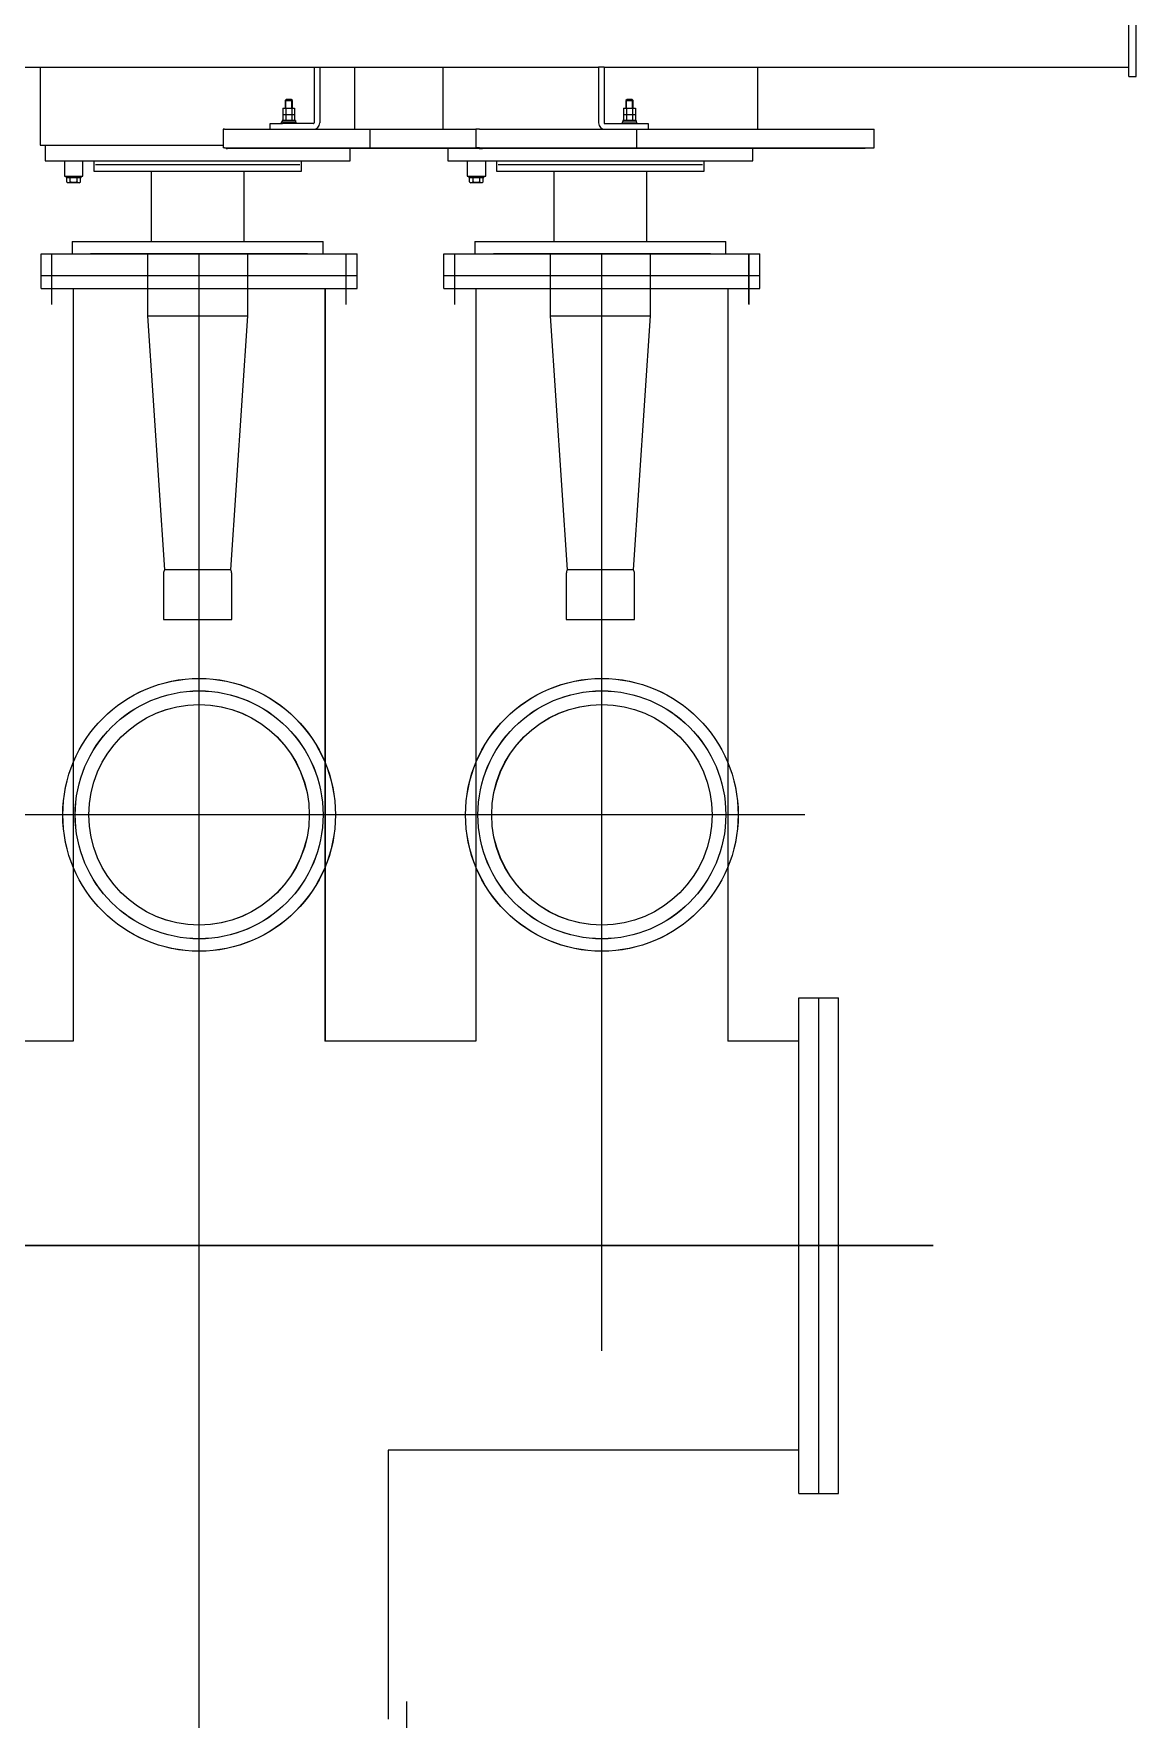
# Model space of a CAD drawing. Header units: millimetres. Extents: x 89978 to 501025, y -351975 to 835730.
# Drawn here: x 139889 to 141668, y -216420 to -213701 of the extents above; entities that cross this region are included whole.
import ezdxf

# ---------------------------------------------------------------- set-up
doc = ezdxf.new("R2010")
doc.units = ezdxf.units.MM
doc.header["$LTSCALE"] = 150
doc.layers.add('------00 Switch Gear_154kV', color=4, linetype='Continuous')
doc.layers.add('------00 Switch Gear_GIS', color=3, linetype='Continuous')

# ---------------------------------------------------------------- blocks, each defined once
blk = doc.blocks.new('X-1F-PLAN$0$top tr')
at = {"layer": '------00 Switch Gear_154kV', "linetype": 'Continuous'}
for p, q in [((321131, 116987.9), (321021, 116987.9)), ((321021, 116987.9), (321021, 116913.4)), ((321131, 116913.4), (321131, 116987.9)), ((321781, 116987.9), (321671, 116987.9)), ((321671, 116987.9), (321671, 116913.4)), ((321781, 116913.4), (321781, 116987.9)), ((321022.6, 116907.9), (320995, 116497.9)), ((321022.6, 116907.9), (321129.5, 116907.9)), ((321157, 116497.9), (321129.5, 116907.9)), ((321672.6, 116907.9), (321645, 116497.9)), ((321672.6, 116907.9), (321779.5, 116907.9)), ((321807, 116497.9), (321779.5, 116907.9)), ((321157, 116497.9), (320995, 116497.9)), ((320995, 116497.9), (320995, 116397.9)), ((321157, 116397.9), (321157, 116497.9)), ((321807, 116497.9), (321645, 116497.9)), ((321645, 116497.9), (321645, 116397.9)), ((321807, 116397.9), (321807, 116497.9)), ((321278.5, 116397.9), (320873.5, 116397.9)), ((320873.5, 116397.9), (320873.5, 116377.9)), ((321278.5, 116377.9), (320873.5, 116377.9)), ((321001, 116377.9), (321001, 116264.9)), ((321151, 116264.9), (321151, 116377.9)), ((321278.5, 116377.9), (321278.5, 116397.9)), ((321928.5, 116397.9), (321523.5, 116397.9)), ((321523.5, 116397.9), (321523.5, 116377.9)), ((321928.5, 116377.9), (321523.5, 116377.9)), ((321651, 116377.9), (321651, 116264.9)), ((321801, 116264.9), (321801, 116377.9)), ((321928.5, 116377.9), (321928.5, 116397.9)), ((321291, 116272.9), (321261, 116272.9)), ((321261, 116272.9), (321261, 116247.9)), ((321264, 116275.2), (321288, 116275.2)), ((321264, 116275.2), (321264, 116272.9)), ((321267, 116283.2), (321265.1, 116282.1)), ((321265.1, 116282.1), (321265.1, 116275.2)), ((321267, 116283.2), (321285, 116283.2)), ((321270.6, 116282.1), (321270.6, 116275.2)), ((321281.5, 116282.1), (321281.5, 116275.2)), ((321287, 116282.1), (321285, 116283.2)), ((321287, 116282.1), (321287, 116275.2)), ((321288, 116272.9), (321288, 116275.2)), ((321291, 116247.9), (321291, 116272.9)), ((321941, 116272.9), (321911, 116272.9)), ((321911, 116272.9), (321911, 116247.9)), ((321914, 116275.2), (321938, 116275.2)), ((321914, 116275.2), (321914, 116272.9)), ((321917, 116283.2), (321915.1, 116282.1)), ((321915.1, 116282.1), (321915.1, 116275.2)), ((321917, 116283.2), (321935, 116283.2)), ((321920.6, 116282.1), (321920.6, 116275.2)), ((321931.5, 116282.1), (321931.5, 116275.2)), ((321937, 116282.1), (321935, 116283.2)), ((321937, 116282.1), (321937, 116275.2)), ((321938, 116272.9), (321938, 116275.2)), ((321941, 116247.9), (321941, 116272.9)), ((321322, 116247.9), (320830, 116247.9)), ((320830, 116247.9), (320830, 116227.9)), ((321243.5, 116264.9), (320908.5, 116264.9)), ((320908.5, 116264.9), (320908.5, 116247.9)), ((321241, 116253.9), (320911, 116253.9)), ((321243.5, 116247.9), (321243.5, 116264.9)), ((321322, 116227.9), (321322, 116247.9)), ((321972, 116247.9), (321480, 116247.9)), ((321480, 116247.9), (321480, 116227.9)), ((321893.5, 116264.9), (321558.5, 116264.9)), ((321558.5, 116264.9), (321558.5, 116247.9)), ((321891, 116253.9), (321561, 116253.9)), ((321893.5, 116247.9), (321893.5, 116264.9)), ((321972, 116222.9), (321972, 116247.9)), ((320642.2, 116226.9), (320634.2, 116226.9)), ((320634.2, 116226.9), (320634.2, 116196.9)), ((321009.5, 116226.9), (320642.2, 116226.9)), ((320648.6, 116227.9), (320654.6, 116227.9)), ((320648.6, 116227.9), (320648.6, 116226.9)), ((320654.6, 116227.9), (320979.4, 116227.9)), ((320979.4, 116227.9), (320985.4, 116227.9)), ((320985.4, 116227.9), (321108, 116227.9)), ((320985.4, 116226.9), (320985.4, 116227.9)), ((321017.5, 116226.9), (321009.5, 116226.9)), ((321108, 116226.9), (321017.5, 116226.9)), ((321017.5, 116196.9), (321017.5, 116226.9)), ((321108, 116227.9), (321266.4, 116227.9)), ((321271.1, 116226.9), (321108, 116226.9)), ((321271.8, 116227.9), (321266.4, 116227.9)), ((321271.1, 116226.9), (321276.8, 116226.9)), ((321271.8, 116227.9), (321454.1, 116227.9)), ((321271.8, 116226.9), (321271.8, 116227.9)), ((321447.8, 116226.9), (321276.8, 116226.9)), ((321276.8, 116196.9), (321276.8, 116226.9)), ((321588.6, 116226.9), (321447.8, 116226.9)), ((321447.8, 116196.9), (321447.8, 116226.9)), ((321454.1, 116227.9), (321588.6, 116227.9)), ((321454.1, 116227.9), (321454.1, 116226.9)), ((321588.6, 116227.9), (321605.5, 116227.9)), ((321610.4, 116226.9), (321588.6, 116226.9)), ((321605.5, 116227.9), (321677.5, 116227.9)), ((321682.4, 116226.9), (321610.4, 116226.9)), ((321679.9, 116227.9), (321677.5, 116227.9)), ((321679.9, 116226.9), (321679.9, 116227.9)), ((321682.4, 116226.9), (321684.9, 116226.9)), ((321684.9, 116196.9), (321684.9, 116226.9)), ((321980, 116222.9), (321684.9, 116222.9)), ((321980, 116096.9), (321980, 116222.9)), ((320642.2, 116196.9), (320634.2, 116196.9)), ((321009.5, 116196.9), (320642.2, 116196.9)), ((320822, 116196.9), (320822, 116096.9)), ((320998.9, 116187.9), (320998.9, 116196.9)), ((321018.9, 116187.9), (320998.9, 116187.9)), ((321017.5, 116196.9), (321009.5, 116196.9)), ((321016.9, 116187.9), (321016.9, 116185.6)), ((321016.9, 116185.6), (321040.9, 116185.6)), ((321108, 116196.9), (321017.5, 116196.9)), ((321018.2, 116183.1), (321018.2, 116185.6)), ((321068.9, 116187.9), (321018.9, 116187.9)), ((321039.6, 116183.1), (321039.6, 116185.6)), ((321040.9, 116185.6), (321040.9, 116187.9)), ((321069.9, 116096.9), (321069.9, 116186.9)), ((321078.9, 116096.9), (321078.9, 116186.9)), ((321271.1, 116196.9), (321108, 116196.9)), ((321271.1, 116196.9), (321276.8, 116196.9)), ((321447.8, 116196.9), (321276.8, 116196.9)), ((321330, 116096.9), (321330, 116196.9)), ((321588.6, 116196.9), (321447.8, 116196.9)), ((321472, 116196.9), (321472, 116096.9)), ((321528.9, 116096.9), (321528.9, 116186.9)), ((321537.9, 116096.9), (321537.9, 116186.9)), ((321538.9, 116187.9), (321588.9, 116187.9)), ((321566.9, 116187.9), (321566.9, 116185.6)), ((321566.9, 116185.6), (321590.9, 116185.6)), ((321568.2, 116183.1), (321568.2, 116185.6)), ((321610.4, 116196.9), (321588.6, 116196.9)), ((321608.9, 116187.9), (321588.9, 116187.9)), ((321589.6, 116183.1), (321589.6, 116185.6)), ((321590.9, 116185.6), (321590.9, 116187.9)), ((321608.9, 116196.9), (321608.9, 116187.9)), ((321682.4, 116196.9), (321610.4, 116196.9)), ((321682.4, 116196.9), (321684.9, 116196.9)), ((321018.2, 116183.1), (321039.6, 116183.1)), ((321019.4, 116173.1), (321019.4, 116183.1)), ((321024.1, 116173.1), (321019.4, 116173.1)), ((321024.1, 116173.1), (321019.4, 116173.1)), ((321019.4, 116163.1), (321019.4, 116173.1)), ((321024.1, 116163.1), (321019.4, 116163.1)), ((321022.9, 116163.1), (321022.9, 116150.9)), ((321023.9, 116163.1), (321023.9, 116149.9)), ((321024.1, 116173.1), (321024.1, 116183.1)), ((321033.6, 116173.1), (321024.1, 116173.1)), ((321033.6, 116173.1), (321024.1, 116173.1)), ((321024.1, 116163.1), (321024.1, 116173.1)), ((321033.6, 116163.1), (321024.1, 116163.1)), ((321033.6, 116173.1), (321033.6, 116183.1)), ((321038.4, 116173.1), (321033.6, 116173.1)), ((321038.4, 116173.1), (321033.6, 116173.1)), ((321033.6, 116163.1), (321033.6, 116173.1)), ((321038.4, 116163.1), (321033.6, 116163.1)), ((321033.8, 116163.1), (321033.8, 116149.9)), ((321034.9, 116150.9), (321034.9, 116163.1)), ((321038.4, 116173.1), (321038.4, 116183.1)), ((321038.4, 116163.1), (321038.4, 116173.1)), ((321568.2, 116183.1), (321589.6, 116183.1)), ((321569.4, 116173.1), (321569.4, 116183.1)), ((321574.1, 116173.1), (321569.4, 116173.1)), ((321574.1, 116173.1), (321569.4, 116173.1)), ((321569.4, 116163.1), (321569.4, 116173.1)), ((321574.1, 116163.1), (321569.4, 116163.1)), ((321572.9, 116163.1), (321572.9, 116150.9)), ((321573.9, 116163.1), (321573.9, 116149.9)), ((321574.1, 116173.1), (321574.1, 116183.1)), ((321583.6, 116173.1), (321574.1, 116173.1)), ((321583.6, 116173.1), (321574.1, 116173.1)), ((321574.1, 116163.1), (321574.1, 116173.1)), ((321583.6, 116163.1), (321574.1, 116163.1)), ((321583.6, 116173.1), (321583.6, 116183.1)), ((321588.4, 116173.1), (321583.6, 116173.1)), ((321588.4, 116173.1), (321583.6, 116173.1)), ((321583.6, 116163.1), (321583.6, 116173.1)), ((321588.4, 116163.1), (321583.6, 116163.1)), ((321583.8, 116163.1), (321583.8, 116149.9)), ((321584.9, 116150.9), (321584.9, 116163.1)), ((321588.4, 116173.1), (321588.4, 116183.1)), ((321588.4, 116163.1), (321588.4, 116173.1)), ((321034.9, 116150.9), (321022.9, 116150.9)), ((321022.9, 116150.9), (321024.9, 116148.9)), ((321024.9, 116148.9), (321032.9, 116148.9)), ((321032.9, 116148.9), (321034.9, 116150.9)), ((321584.9, 116150.9), (321572.9, 116150.9)), ((321572.9, 116150.9), (321574.9, 116148.9)), ((321574.9, 116148.9), (321582.9, 116148.9)), ((321582.9, 116148.9), (321584.9, 116150.9)), ((320211, 116111.9), (320211, 114743.9)), ((320223, 116111.9), (320211, 116111.9)), ((320223, 116111.9), (320223, 114743.9)), ((321069.9, 116096.9), (320223, 116096.9)), ((321069.9, 116096.9), (321078.9, 116096.9)), ((321528.9, 116096.9), (321078.9, 116096.9)), ((321537.9, 116096.9), (321528.9, 116096.9)), ((322429, 116096.9), (321537.9, 116096.9))]:
    blk.add_line(p, q, dxfattribs=at)
for centre, radius, start, end in [((321031, 116913.4), 10, 180, 212.7707), ((321121, 116913.4), 10, 327.2293, 0), ((321681, 116913.4), 10, 180, 212.7707), ((321771, 116913.4), 10, 327.2293, 0), ((321267.8, 116278), 4.91, 56.0412, 123.9588), ((321284.3, 116278), 4.91, 56.0412, 123.9588), ((321917.8, 116278), 4.91, 56.0412, 123.9588), ((321934.3, 116278), 4.91, 56.0412, 123.9588), ((321068.9, 116186.9), 10, 0, 90), ((321068.9, 116186.9), 1, 0, 90), ((321538.9, 116186.9), 10, 90, 180), ((321538.9, 116186.9), 1, 90, 180)]:
    blk.add_arc(centre, radius, start, end, dxfattribs=at)
for points in [[(321270.6, 116282.1), (321271.5, 116282.4), (321272.4, 116282.6), (321274.2, 116282.9), (321275.1, 116283), (321276.5, 116283), (321277, 116282.9), (321277.9, 116282.9), (321278.4, 116282.8), (321279.7, 116282.6), (321280.6, 116282.4), (321281.5, 116282.1)], [(321920.6, 116282.1), (321921.5, 116282.4), (321922.4, 116282.6), (321924.2, 116282.9), (321925.1, 116283), (321926.5, 116283), (321927, 116282.9), (321927.9, 116282.9), (321928.4, 116282.8), (321929.7, 116282.6), (321930.6, 116282.4), (321931.5, 116282.1)]]:
    blk.add_open_spline(points, degree=3, knots=[0, 0, 0, 0, 0.25, 0.25, 0.5, 0.5, 0.625, 0.625, 0.75, 0.75, 1, 1, 1, 1], dxfattribs=at)
blk = doc.blocks.new('X-1F-PLAN$0$GIS(2)')
at = {"layer": '------00 Switch Gear_GIS', "linetype": 'Continuous', "lineweight": 13}
for p, q in [((2823.3, 9157.6), (2823.3, 9213.6)), ((2823.3, 9213.6), (3333.3, 9213.6)), ((2840.8, 9132.1), (2840.8, 9213.6)), ((3253.3, 9213.5), (2903.3, 9213.5)), ((3078.3, 6813.6), (3078.3, 9213.6)), ((3315.8, 9132.1), (3315.8, 9213.6)), ((3333.3, 9157.6), (3333.3, 9213.6)), ((3473.3, 9157.6), (3473.3, 9213.6)), ((3473.3, 9213.6), (3983.3, 9213.6)), ((3490.8, 9132.1), (3490.8, 9213.6)), ((3903.3, 9213.5), (3553.3, 9213.5)), ((3728.3, 7443.7), (3728.3, 9213.6)), ((3965.8, 9132.1), (3965.8, 9213.6)), ((3983.3, 9157.6), (3983.3, 9213.6)), ((2823.3, 9178.6), (3333.3, 9178.6)), ((3473.3, 9178.6), (3983.3, 9178.6)), ((2823.3, 9157.6), (3333.3, 9157.6)), ((2875.1, 9157.6), (2875.1, 7943.6)), ((3281.5, 9157.6), (3281.5, 7943.6)), ((3473.3, 9157.6), (3983.3, 9157.6)), ((3525.1, 9157.6), (3525.1, 7943.6)), ((3931.5, 9157.6), (3931.5, 7943.6)), ((4056, 8308.6), (2120.5, 8308.6)), ((4046.3, 7213.7), (4046.3, 8013.3)), ((4046.3, 8013.3), (4110.3, 8013.3)), ((4078.3, 7213.7), (4078.3, 8013.3)), ((4110.3, 7213.7), (4110.3, 8013.3)), ((2875.1, 7943.6), (2631.5, 7943.6)), ((3525.1, 7943.6), (3281.5, 7943.6)), ((4046.3, 7943.6), (3931.5, 7943.6)), ((4262.8, 7613.6), (1866, 7613.6)), ((3383.3, 7283.6), (3383.3, 6849.6)), ((4046.3, 7283.6), (3383.3, 7283.6)), ((4046.3, 7213.7), (4110.3, 7213.7)), ((3413.5, 6813.6), (3413.5, 6878.1))]:
    blk.add_line(p, q, dxfattribs=at)
for centre, radius in [((3078.3, 8308.6), 220), ((3728.3, 8308.6), 220), ((3078.3, 8308.6), 200), ((3078.3, 8308.6), 177.8), ((3728.3, 8308.6), 200), ((3728.3, 8308.6), 177.8)]:
    blk.add_circle(centre, radius, dxfattribs=at)

msp = doc.modelspace()

# ---------------------------------------------------------------- linework, layer by layer
at = {"layer": '------00 Switch Gear_GIS', "linetype": 'Continuous', "lineweight": 13}
for p, q in [((139900.6, -214112.1), (139900.6, -214056.1)), ((139900.6, -214056.1), (140410.6, -214056.1)), ((139918.1, -214137.6), (139918.1, -214056.1)), ((140330.6, -214056.1), (139980.6, -214056.1)), ((140155.6, -216456.1), (140155.6, -214056.1)), ((140393.1, -214137.6), (140393.1, -214056.1)), ((140410.6, -214112.1), (140410.6, -214056.1)), ((140550.6, -214112.1), (140550.6, -214056.1)), ((140550.6, -214056.1), (141060.6, -214056.1)), ((140568.1, -214137.6), (140568.1, -214056.1)), ((140980.6, -214056.1), (140630.6, -214056.1)), ((140805.6, -215825.9), (140805.6, -214056.1)), ((141043.1, -214137.6), (141043.1, -214056.1)), ((141060.6, -214112.1), (141060.6, -214056.1)), ((139900.6, -214091.1), (140410.6, -214091.1)), ((140550.6, -214091.1), (141060.6, -214091.1)), ((139900.6, -214112.1), (140410.6, -214112.1)), ((139952.4, -214112.1), (139952.4, -215326.1)), ((140358.8, -214112.1), (140358.8, -215326.1)), ((140550.6, -214112.1), (141060.6, -214112.1)), ((140602.4, -214112.1), (140602.4, -215326.1)), ((141008.8, -214112.1), (141008.8, -215326.1)), ((141133.2, -214961.1), (139197.8, -214961.1)), ((141123.6, -216055.9), (141123.6, -215256.3)), ((141123.6, -215256.3), (141187.6, -215256.3)), ((141155.6, -216055.9), (141155.6, -215256.3)), ((141187.6, -216055.9), (141187.6, -215256.3)), ((139952.4, -215326.1), (139708.8, -215326.1)), ((140602.4, -215326.1), (140358.8, -215326.1)), ((141123.6, -215326.1), (141008.8, -215326.1)), ((141340, -215656.1), (138943.3, -215656.1)), ((140460.6, -215986), (140460.6, -216420)), ((141123.6, -215986.1), (140460.6, -215986.1)), ((141123.6, -216055.9), (141187.6, -216055.9)), ((140490.8, -216456.1), (140490.8, -216391.5))]:
    msp.add_line(p, q, dxfattribs=at)
for centre, radius in [((140155.6, -214961.1), 220), ((140805.6, -214961.1), 220), ((140155.6, -214961.1), 200), ((140805.6, -214961.1), 200), ((140155.6, -214961.1), 177.8), ((140805.6, -214961.1), 177.8)]:
    msp.add_circle(centre, radius, dxfattribs=at)

# ---------------------------------------------------------------- block references
at = {"layer": '------00 Switch Gear_154kV', "color": 4, "rotation": 180}
msp.add_blockref('X-1F-PLAN$0$top tr', (461879.1, -97658.1), dxfattribs=at)
msp.add_blockref('X-1F-PLAN$0$top tr', (461879.1, -97658.1), dxfattribs=at)
at = {"layer": '------00 Switch Gear_GIS', "color": 3}
msp.add_blockref('X-1F-PLAN$0$GIS(2)', (137077.2, -223269.6), dxfattribs=at)

doc.saveas('drawing.dxf')
